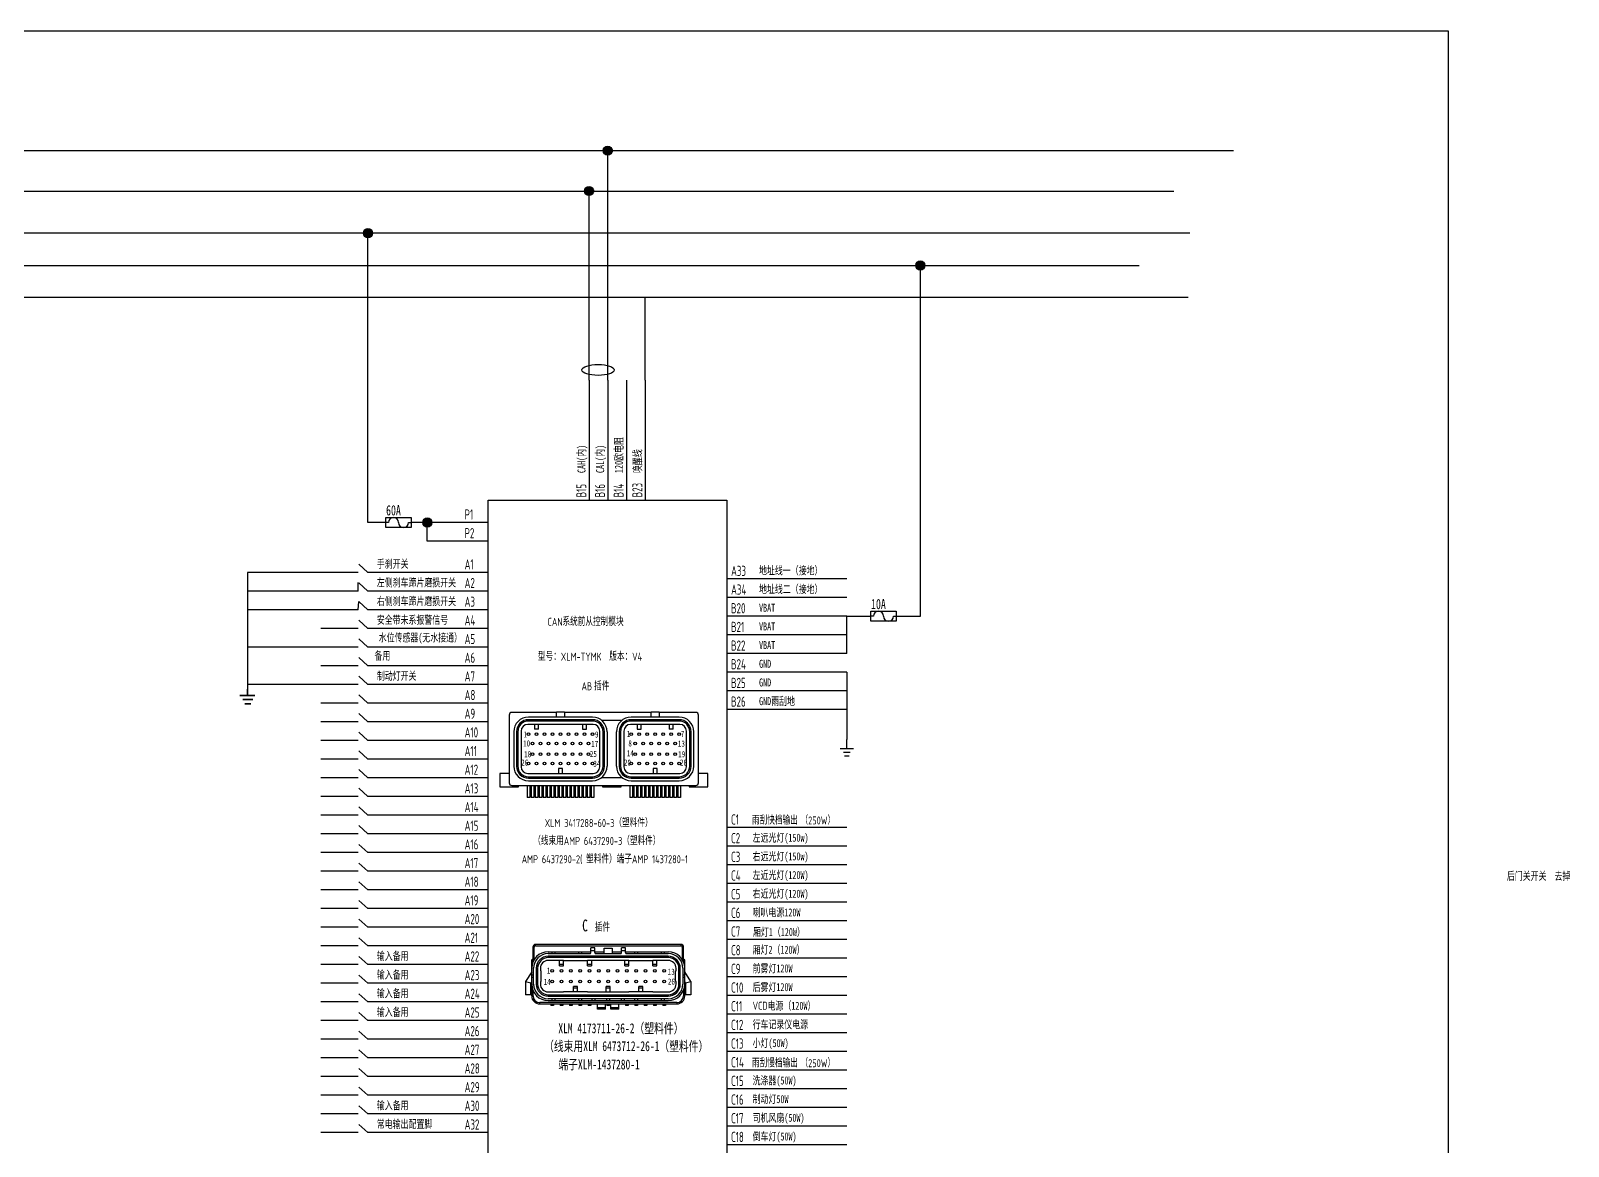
# Model space of a CAD drawing. Header units: millimetres. Extents: x 892 to 2081, y 1119 to 2752.
# Drawn here: x 1468 to 2045, y 2334 to 2752 of the extents above; entities that cross this region are included whole.
import ezdxf

# ---------------------------------------------------------------- set-up
doc = ezdxf.new("R2010")
doc.units = ezdxf.units.MM
doc.header["$LTSCALE"] = 10
for name, color, linetype in [('01', 7, 'Continuous'), ('200', 7, 'Continuous'), ('框架和插件', 7, 'Continuous'), ('细实线', 3, 'Continuous')]:
    doc.layers.add(name, color=color, linetype=linetype)
doc.layers.add('11', color=3, linetype='Continuous', lineweight=0)
doc.styles.get("Standard").update_dxf_attribs({"font": 'isocp.shx', "width": 0.707, "bigfont": 'hztxt.shx'})
doc.styles.add('USERTXTSTYLE57', font='', dxfattribs={"width": 0.707, "bigfont": '仿宋_GB2312'})
doc.styles.add('仿宋体', font='', dxfattribs={"width": 0.707})
doc.styles.get('USERTXTSTYLE57').set_extended_font_data('FangSong_GB2312')
doc.styles.get('仿宋体').set_extended_font_data('FangSong_GB2312')

# ---------------------------------------------------------------- blocks, each defined once
blk = doc.blocks.new('A$C1C8D78F1')
at = {"layer": '200'}
for p, q in [((0, 328.66), (-45.02, 328.66)), ((134.52, 326.2), (89.5, 326.2)), ((0, 321.66), (-45.02, 321.66)), ((134.52, 319.2), (89.5, 319.2)), ((0, 314.66), (-45.02, 314.66)), ((134.52, 312.2), (89.5, 312.2)), ((0, 307.66), (-45.02, 307.66)), ((0, 300.66), (-45.02, 300.66)), ((134.52, 305.2), (89.5, 305.2)), ((134.52, 298.2), (89.5, 298.2)), ((0, 293.66), (-45.02, 293.66)), ((134.52, 291.2), (89.5, 291.2)), ((0, 286.66), (-45.02, 286.66)), ((134.52, 284.2), (89.5, 284.2)), ((0, 279.66), (-45.02, 279.66)), ((134.52, 277.2), (89.5, 277.2)), ((0, 272.66), (-45.02, 272.66)), ((0, 265.66), (-45.02, 265.66)), ((0, 258.66), (-45.02, 258.66)), ((0, 251.66), (-45.02, 251.66)), ((0, 244.66), (-45.02, 244.66)), ((0, 237.66), (-45.02, 237.66)), ((0, 230.66), (-45.02, 230.66)), ((134.52, 233), (89.5, 233)), ((134.52, 226), (89.5, 226)), ((0, 223.66), (-45.02, 223.66)), ((0, 216.66), (-45.02, 216.66)), ((134.52, 219), (89.5, 219)), ((0, 209.66), (-45.02, 209.66)), ((134.52, 212), (89.5, 212)), ((0, 202.66), (-45.02, 202.66)), ((134.52, 205), (89.5, 205)), ((134.52, 198), (89.5, 198)), ((0, 195.66), (-45.02, 195.66)), ((134.52, 191), (89.5, 191)), ((0, 188.66), (-45.02, 188.66)), ((0, 181.66), (-45.02, 181.66)), ((134.52, 184), (89.5, 184)), ((0, 174.66), (-45.02, 174.66)), ((134.52, 177), (89.5, 177)), ((0, 167.66), (-45.02, 167.66)), ((134.52, 170), (89.5, 170)), ((134.52, 163), (89.5, 163)), ((0, 160.66), (-45.02, 160.66)), ((134.52, 156), (89.5, 156)), ((0, 153.66), (-45.02, 153.66)), ((0, 146.66), (-45.02, 146.66)), ((134.52, 149), (89.5, 149)), ((0, 139.66), (-45.02, 139.66)), ((134.52, 142), (89.5, 142)), ((0, 132.66), (-45.02, 132.66)), ((134.52, 135), (89.5, 135)), ((134.52, 128), (89.5, 128)), ((0, 125.66), (-45.02, 125.66)), ((0, 118.66), (-45.02, 118.66)), ((134.52, 121), (89.5, 121)), ((134.52, 114), (89.5, 114)), ((134.52, 107), (89.5, 107)), ((134.52, 100), (89.5, 100)), ((134.52, 93), (89.5, 93)), ((0, 90.66), (-45.02, 90.66)), ((0, 83.66), (-45.02, 83.66)), ((134.52, 86), (89.5, 86)), ((0, 76.66), (-45.02, 76.66)), ((134.52, 79), (89.5, 79)), ((0, 69.66), (-45.02, 69.66)), ((134.52, 72), (89.5, 72)), ((134.52, 65), (89.5, 65)), ((0, 62.66), (-45.02, 62.66)), ((134.52, 58), (89.5, 58)), ((0, 55.66), (-45.02, 55.66)), ((0, 48.66), (-45.02, 48.66)), ((0, 41.66), (-45.02, 41.66)), ((0, 34.66), (-45.02, 34.66)), ((0, 27.66), (-45.02, 27.66)), ((0, 20.66), (-45.02, 20.66))]:
    blk.add_line(p, q, dxfattribs=at)
blk.add_lwpolyline([(0, 355.73), (89.5, 355.73), (89.5, 0), (0, 0)], close=True, dxfattribs=at)
blk = doc.blocks.new('A$C59D93A0B')
at = {"layer": '01', "color": 1}
for p, q in [((0, -3.38), (0, 0)), ((-2.54, -3.38), (2.54, -3.38)), ((-1.23, -4.74), (1.26, -4.74)), ((-0.83, -6.11), (0.84, -6.11))]:
    blk.add_line(p, q, dxfattribs=at)
blk = doc.blocks.new('*X48')
at = {"layer": '框架和插件', "color": 4, "style": 'USERTXTSTYLE57', "width": 0.707}
for s, p in [('       XLM 4173711-26-2（塑料件）', (-6875.23, -932.29)), ('    （线束用XLM 6473712-26-1（塑料件）', (-6875.23, -939.01)), ('       端子XLM-1437280-1', (-6875.23, -945.86))]:
    blk.add_text(s, height=3.7094, dxfattribs=at).set_placement(p)
blk = doc.blocks.new('A$C21580511')
at = {"color": 1, "lineweight": 35}
for p, q in [((0, 3.06), (5.66, 3.06)), ((1.15, 1.6), (4.87, 1.6)), ((2.83, 3.06), (2.83, 5.51)), ((1.85, 0), (4.06, 0))]:
    blk.add_line(p, q, dxfattribs=at)

msp = doc.modelspace()

# ---------------------------------------------------------------- hatches: boundary and pattern name
at = {"layer": '200'}
h = msp.add_hatch(color=3, dxfattribs=at)
edge = h.paths.add_edge_path()
edge.add_arc((1684.63, 2706.99), 1.73, 0, 360)
h = msp.add_hatch(color=2, dxfattribs=at)
edge = h.paths.add_edge_path()
edge.add_arc((1677.63, 2691.86), 1.73, 0, 360)
h = msp.add_hatch(color=1, dxfattribs=at)
edge = h.paths.add_edge_path()
edge.add_arc((1594.73, 2676.05), 1.73, 0, 360)
h = msp.add_hatch(color=6, dxfattribs=at)
edge = h.paths.add_edge_path()
edge.add_arc((1801.85, 2663.96), 1.73, 0, 360)
h = msp.add_hatch(color=256, dxfattribs=at)
edge = h.paths.add_edge_path()
edge.add_arc((1616.98, 2567.57), 1.73, 0, 360)

# ---------------------------------------------------------------- linework, layer by layer
at = {"color": 7, "linetype": 'Continuous'}
for p, q in [((1665.41, 2496.4), (1648.66, 2496.4)), ((1665.41, 2494.65), (1665.41, 2496.65)), ((1665.41, 2496.65), (1668.41, 2496.65)), ((1668.41, 2496.65), (1668.41, 2494.65)), ((1700.91, 2496.4), (1668.41, 2496.4)), ((1700.91, 2496.65), (1703.91, 2496.65)), ((1700.91, 2494.65), (1700.91, 2496.65)), ((1703.91, 2496.65), (1703.91, 2494.65)), ((1717.66, 2496.4), (1703.91, 2496.4)), ((1647.66, 2495.4), (1647.66, 2470)), ((1679.16, 2491.9), (1654.66, 2491.9)), ((1678.91, 2494.65), (1654.91, 2494.65)), ((1654.91, 2493.15), (1654.91, 2493.65)), ((1678.91, 2493.65), (1654.91, 2493.65)), ((1678.91, 2493.15), (1654.91, 2493.15)), ((1657.16, 2491.9), (1657.16, 2490.1)), ((1658.66, 2490.1), (1658.66, 2491.9)), ((1675.16, 2491.9), (1675.16, 2490.1)), ((1676.66, 2490.1), (1676.66, 2491.9)), ((1678.91, 2493.65), (1678.91, 2493.15)), ((1689.92, 2493.4), (1682.4, 2493.4)), ((1711.66, 2491.9), (1693.16, 2491.9)), ((1711.41, 2494.65), (1693.41, 2494.65)), ((1693.41, 2493.15), (1693.41, 2493.65)), ((1711.41, 2493.65), (1693.41, 2493.65)), ((1711.41, 2493.15), (1693.41, 2493.15)), ((1695.66, 2491.9), (1695.66, 2490.1)), ((1697.16, 2490.1), (1697.16, 2491.9)), ((1707.66, 2491.9), (1707.66, 2490.1)), ((1709.16, 2490.1), (1709.16, 2491.9)), ((1711.41, 2493.65), (1711.41, 2493.15)), ((1718.66, 2470), (1718.66, 2495.4)), ((1649.41, 2489.15), (1649.41, 2476.25)), ((1650.41, 2489.15), (1650.41, 2476.25)), ((1650.41, 2489.15), (1650.91, 2489.15)), ((1650.91, 2489.15), (1650.91, 2476.25)), ((1652.16, 2489.4), (1652.16, 2476)), ((1658.66, 2490.1), (1657.16, 2490.1)), ((1675.16, 2490.1), (1676.66, 2490.1)), ((1681.66, 2476), (1681.66, 2489.4)), ((1682.91, 2476.25), (1682.91, 2489.15)), ((1682.91, 2489.15), (1683.41, 2489.15)), ((1683.41, 2476.25), (1683.41, 2489.15)), ((1684.41, 2489.15), (1684.41, 2476.25)), ((1687.91, 2476.25), (1687.91, 2489.15)), ((1688.91, 2489.15), (1688.91, 2476.25)), ((1688.91, 2489.15), (1689.41, 2489.15)), ((1689.41, 2489.15), (1689.41, 2476.25)), ((1690.66, 2489.4), (1690.66, 2476)), ((1695.66, 2490.1), (1697.16, 2490.1)), ((1709.16, 2490.1), (1707.66, 2490.1)), ((1714.16, 2476), (1714.16, 2489.4)), ((1715.41, 2489.15), (1715.91, 2489.15)), ((1715.41, 2476.25), (1715.41, 2489.15)), ((1715.91, 2476.25), (1715.91, 2489.15)), ((1716.91, 2476.25), (1716.91, 2489.15)), ((1644.16, 2473.5), (1644.16, 2468.5)), ((1647.66, 2473.5), (1644.16, 2473.5)), ((1650.91, 2476.25), (1650.41, 2476.25)), ((1654.66, 2473.5), (1679.16, 2473.5)), ((1666.16, 2475.3), (1666.16, 2473.5)), ((1667.66, 2475.3), (1666.16, 2475.3)), ((1667.66, 2473.5), (1667.66, 2475.3)), ((1683.41, 2476.25), (1682.91, 2476.25)), ((1689.41, 2476.25), (1688.91, 2476.25)), ((1693.16, 2473.5), (1711.66, 2473.5)), ((1703.16, 2475.3), (1701.66, 2475.3)), ((1701.66, 2475.3), (1701.66, 2473.5)), ((1703.16, 2473.5), (1703.16, 2475.3)), ((1715.91, 2476.25), (1715.41, 2476.25)), ((1722.16, 2473.5), (1718.66, 2473.5)), ((1722.16, 2468.5), (1722.16, 2473.5)), ((1644.16, 2468.5), (1651.16, 2468.5)), ((1648.66, 2469), (1717.66, 2469)), ((1651.16, 2468.5), (1651.16, 2469)), ((1654.41, 2469), (1654.41, 2464.5)), ((1654.91, 2471.75), (1654.91, 2472.25)), ((1654.91, 2472.25), (1678.91, 2472.25)), ((1654.91, 2471.75), (1678.91, 2471.75)), ((1654.91, 2470.75), (1678.91, 2470.75)), ((1655.41, 2469), (1655.41, 2464.5)), ((1655.91, 2469), (1655.91, 2464.5)), ((1656.91, 2469), (1656.91, 2464.5)), ((1657.41, 2469), (1657.41, 2464.5)), ((1658.41, 2469), (1658.41, 2464.5)), ((1658.91, 2469), (1658.91, 2464.5)), ((1659.91, 2469), (1659.91, 2464.5)), ((1660.41, 2469), (1660.41, 2464.5)), ((1661.41, 2469), (1661.41, 2464.5)), ((1661.91, 2469), (1661.91, 2464.5)), ((1662.91, 2469), (1662.91, 2464.5)), ((1663.41, 2469), (1663.41, 2464.5)), ((1664.41, 2469), (1664.41, 2464.5)), ((1664.91, 2469), (1664.91, 2464.5)), ((1665.91, 2469), (1665.91, 2464.5)), ((1666.41, 2469), (1666.41, 2464.5)), ((1667.41, 2469), (1667.41, 2464.5)), ((1667.91, 2469), (1667.91, 2464.5)), ((1668.91, 2469), (1668.91, 2464.5)), ((1669.41, 2469), (1669.41, 2464.5)), ((1670.41, 2469), (1670.41, 2464.5)), ((1670.91, 2469), (1670.91, 2464.5)), ((1671.91, 2469), (1671.91, 2464.5)), ((1672.41, 2469), (1672.41, 2464.5)), ((1673.41, 2469), (1673.41, 2464.5)), ((1673.91, 2469), (1673.91, 2464.5)), ((1674.91, 2469), (1674.91, 2464.5)), ((1675.41, 2469), (1675.41, 2464.5)), ((1676.41, 2469), (1676.41, 2464.5)), ((1676.91, 2469), (1676.91, 2464.5)), ((1677.91, 2469), (1677.91, 2464.5)), ((1678.41, 2469), (1678.41, 2464.5)), ((1678.91, 2472.25), (1678.91, 2471.75)), ((1679.41, 2469), (1679.41, 2464.5)), ((1682.4, 2472), (1689.92, 2472)), ((1682.66, 2469), (1682.66, 2468.5)), ((1682.66, 2468.5), (1689.66, 2468.5)), ((1689.66, 2468.5), (1689.66, 2469)), ((1692.91, 2469), (1692.91, 2464.5)), ((1693.41, 2472.25), (1711.41, 2472.25)), ((1693.41, 2471.75), (1693.41, 2472.25)), ((1693.41, 2471.75), (1711.41, 2471.75)), ((1693.41, 2470.75), (1711.41, 2470.75)), ((1693.91, 2469), (1693.91, 2464.5)), ((1694.41, 2469), (1694.41, 2464.5)), ((1695.41, 2469), (1695.41, 2464.5)), ((1695.91, 2469), (1695.91, 2464.5)), ((1696.91, 2469), (1696.91, 2464.5)), ((1697.41, 2469), (1697.41, 2464.5)), ((1698.41, 2469), (1698.41, 2464.5)), ((1698.91, 2469), (1698.91, 2464.5)), ((1699.91, 2469), (1699.91, 2464.5)), ((1700.41, 2469), (1700.41, 2464.5)), ((1701.41, 2469), (1701.41, 2464.5)), ((1701.91, 2469), (1701.91, 2464.5)), ((1702.91, 2469), (1702.91, 2464.5)), ((1703.41, 2469), (1703.41, 2464.5)), ((1704.41, 2469), (1704.41, 2464.5)), ((1704.91, 2469), (1704.91, 2464.5)), ((1705.91, 2469), (1705.91, 2464.5)), ((1706.41, 2469), (1706.41, 2464.5)), ((1707.41, 2469), (1707.41, 2464.5)), ((1707.91, 2469), (1707.91, 2464.5)), ((1708.91, 2469), (1708.91, 2464.5)), ((1709.41, 2469), (1709.41, 2464.5)), ((1710.41, 2469), (1710.41, 2464.5)), ((1710.91, 2469), (1710.91, 2464.5)), ((1711.41, 2472.25), (1711.41, 2471.75)), ((1711.91, 2469), (1711.91, 2464.5)), ((1715.16, 2469), (1715.16, 2468.5)), ((1715.16, 2468.5), (1722.16, 2468.5)), ((1655.41, 2464.5), (1654.41, 2464.5)), ((1656.91, 2464.5), (1655.91, 2464.5)), ((1658.41, 2464.5), (1657.41, 2464.5)), ((1659.91, 2464.5), (1658.91, 2464.5)), ((1661.41, 2464.5), (1660.41, 2464.5)), ((1662.91, 2464.5), (1661.91, 2464.5)), ((1664.41, 2464.5), (1663.41, 2464.5)), ((1665.91, 2464.5), (1664.91, 2464.5)), ((1667.41, 2464.5), (1666.41, 2464.5)), ((1668.91, 2464.5), (1667.91, 2464.5)), ((1670.41, 2464.5), (1669.41, 2464.5)), ((1671.91, 2464.5), (1670.91, 2464.5)), ((1673.41, 2464.5), (1672.41, 2464.5)), ((1674.91, 2464.5), (1673.91, 2464.5)), ((1676.41, 2464.5), (1675.41, 2464.5)), ((1677.91, 2464.5), (1676.91, 2464.5)), ((1679.41, 2464.5), (1678.41, 2464.5)), ((1693.91, 2464.5), (1692.91, 2464.5)), ((1695.41, 2464.5), (1694.41, 2464.5)), ((1696.91, 2464.5), (1695.91, 2464.5)), ((1698.41, 2464.5), (1697.41, 2464.5)), ((1699.91, 2464.5), (1698.91, 2464.5)), ((1701.41, 2464.5), (1700.41, 2464.5)), ((1702.91, 2464.5), (1701.91, 2464.5)), ((1704.41, 2464.5), (1703.41, 2464.5)), ((1705.91, 2464.5), (1704.91, 2464.5)), ((1707.41, 2464.5), (1706.41, 2464.5)), ((1708.91, 2464.5), (1707.91, 2464.5)), ((1710.41, 2464.5), (1709.41, 2464.5)), ((1711.91, 2464.5), (1710.91, 2464.5)), ((1656.57, 2408.4), (1656.57, 2403.9)), ((1656.57, 2408.4), (1657.07, 2408.4)), ((1657.07, 2403.71), (1657.07, 2408.4)), ((1657.57, 2408.9), (1657.57, 2409.4)), ((1712.07, 2409.4), (1657.57, 2409.4)), ((1657.57, 2408.9), (1712.07, 2408.9)), ((1662.32, 2406.65), (1678.32, 2406.65)), ((1662.32, 2405.95), (1677.92, 2405.95)), ((1662.32, 2404.45), (1662.32, 2404.95)), ((1707.32, 2404.95), (1662.32, 2404.95)), ((1707.32, 2404.45), (1662.32, 2404.45)), ((1663.82, 2405.95), (1663.82, 2406.65)), ((1664.82, 2406.65), (1664.82, 2405.95)), ((1673.82, 2405.95), (1673.82, 2406.65)), ((1674.82, 2406.65), (1674.82, 2405.95)), ((1678.32, 2406.35), (1678.32, 2408.15)), ((1679.82, 2408.15), (1678.32, 2408.15)), ((1678.32, 2407.15), (1679.82, 2407.15)), ((1679.82, 2406.35), (1679.82, 2408.15)), ((1679.82, 2406.65), (1683.32, 2406.65)), ((1680.22, 2405.95), (1689.42, 2405.95)), ((1683.32, 2406.35), (1683.32, 2407.95)), ((1683.32, 2407.95), (1686.32, 2407.95)), ((1686.32, 2407.95), (1686.32, 2406.35)), ((1686.32, 2406.65), (1689.82, 2406.65)), ((1689.82, 2406.35), (1689.82, 2408.15)), ((1691.32, 2408.15), (1689.82, 2408.15)), ((1689.82, 2407.15), (1691.32, 2407.15)), ((1691.32, 2406.35), (1691.32, 2408.15)), ((1691.32, 2406.65), (1707.32, 2406.65)), ((1691.72, 2405.95), (1707.32, 2405.95)), ((1694.82, 2405.95), (1694.82, 2406.65)), ((1695.82, 2406.65), (1695.82, 2405.95)), ((1704.82, 2405.95), (1704.82, 2406.65)), ((1705.82, 2406.65), (1705.82, 2405.95)), ((1707.32, 2404.95), (1707.32, 2404.45)), ((1712.07, 2409.4), (1712.07, 2408.9)), ((1712.57, 2408.4), (1713.07, 2408.4)), ((1712.57, 2408.4), (1712.57, 2403.71)), ((1713.07, 2403.9), (1713.07, 2408.4)), ((1656.12, 2399.08), (1653.82, 2395.55)), ((1656.57, 2403.9), (1656.12, 2403.64)), ((1656.12, 2390.1), (1656.12, 2403.64)), ((1656.62, 2403.35), (1656.12, 2403.64)), ((1656.57, 2403.9), (1657.03, 2403.63)), ((1656.99, 2403.56), (1656.62, 2403.35)), ((1656.62, 2402.87), (1656.62, 2403.35)), ((1656.82, 2394.55), (1656.82, 2400.45)), ((1657.82, 2400.45), (1657.82, 2394.55)), ((1657.82, 2400.45), (1658.32, 2400.45)), ((1658.32, 2400.45), (1658.32, 2394.55)), ((1659.37, 2400.45), (1659.37, 2399.5)), ((1659.37, 2399.5), (1659.57, 2399.5)), ((1659.57, 2399.5), (1659.57, 2395.5)), ((1668.07, 2403.4), (1662.32, 2403.4)), ((1666.57, 2401.4), (1666.57, 2403.4)), ((1668.07, 2401.9), (1666.57, 2401.9)), ((1666.57, 2401.4), (1668.07, 2401.4)), ((1668.07, 2401.4), (1668.07, 2403.4)), ((1677.07, 2403.2), (1668.07, 2403.2)), ((1677.07, 2401.4), (1677.07, 2403.4)), ((1692.57, 2403.4), (1677.07, 2403.4)), ((1678.57, 2401.9), (1677.07, 2401.9)), ((1677.07, 2401.4), (1678.57, 2401.4)), ((1678.57, 2403.4), (1678.57, 2401.4)), ((1691.07, 2401.4), (1691.07, 2403.4)), ((1692.57, 2401.9), (1691.07, 2401.9)), ((1691.07, 2401.4), (1692.57, 2401.4)), ((1692.57, 2401.4), (1692.57, 2403.4)), ((1701.57, 2403.2), (1692.57, 2403.2)), ((1707.32, 2403.4), (1701.57, 2403.4)), ((1701.57, 2401.4), (1701.57, 2403.4)), ((1703.07, 2401.9), (1701.57, 2401.9)), ((1701.57, 2401.4), (1703.07, 2401.4)), ((1703.07, 2401.4), (1703.07, 2403.4)), ((1710.07, 2399.5), (1710.27, 2399.5)), ((1710.07, 2395.5), (1710.07, 2399.5)), ((1710.27, 2399.5), (1710.27, 2400.45)), ((1711.32, 2400.45), (1711.82, 2400.45)), ((1711.32, 2394.55), (1711.32, 2400.45)), ((1711.82, 2394.55), (1711.82, 2400.45)), ((1712.62, 2403.63), (1713.07, 2403.9)), ((1713.02, 2403.35), (1712.66, 2403.56)), ((1712.82, 2400.45), (1712.82, 2394.55)), ((1713.02, 2403.35), (1713.52, 2403.64)), ((1713.02, 2403.35), (1713.02, 2402.87)), ((1713.52, 2403.64), (1713.07, 2403.9)), ((1713.52, 2390.1), (1713.52, 2403.64)), ((1715.82, 2395.55), (1713.52, 2399.08)), ((1653.82, 2395.55), (1653.82, 2390.55)), ((1653.82, 2395.55), (1655.82, 2394.95)), ((1656.12, 2395.42), (1655.82, 2394.95)), ((1655.82, 2390.55), (1655.82, 2394.95)), ((1656.12, 2398), (1656.82, 2398)), ((1656.82, 2397), (1656.12, 2397)), ((1658.32, 2394.55), (1657.82, 2394.55)), ((1659.37, 2395.5), (1659.37, 2394.55)), ((1659.57, 2395.5), (1659.37, 2395.5)), ((1671.82, 2391.8), (1671.82, 2393.6)), ((1673.32, 2393.6), (1671.82, 2393.6)), ((1671.82, 2393.1), (1673.32, 2393.1)), ((1673.32, 2391.8), (1673.32, 2393.6)), ((1685.57, 2393.6), (1684.07, 2393.6)), ((1684.07, 2391.6), (1684.07, 2393.6)), ((1684.07, 2393.1), (1685.57, 2393.1)), ((1685.57, 2391.6), (1685.57, 2393.6)), ((1697.82, 2393.6), (1696.32, 2393.6)), ((1696.32, 2391.8), (1696.32, 2393.6)), ((1696.32, 2393.1), (1697.82, 2393.1)), ((1697.82, 2391.8), (1697.82, 2393.6)), ((1710.27, 2395.5), (1710.07, 2395.5)), ((1710.27, 2394.55), (1710.27, 2395.5)), ((1711.82, 2394.55), (1711.32, 2394.55)), ((1712.82, 2398), (1713.52, 2398)), ((1713.52, 2397), (1712.82, 2397)), ((1713.82, 2394.95), (1713.52, 2395.42)), ((1713.82, 2394.95), (1715.82, 2395.55)), ((1713.82, 2394.95), (1713.82, 2390.55)), ((1715.82, 2395.55), (1715.82, 2390.55)), ((1656.12, 2390.55), (1653.82, 2390.55)), ((1656.62, 2390.1), (1656.12, 2390.1)), ((1656.62, 2390.1), (1656.62, 2392.12)), ((1659.12, 2387.1), (1659.12, 2387.6)), ((1710.52, 2387.6), (1659.12, 2387.6)), ((1659.12, 2387.1), (1710.52, 2387.1)), ((1662.32, 2391.6), (1668.07, 2391.6)), ((1662.32, 2390.05), (1662.32, 2390.55)), ((1662.32, 2390.55), (1707.32, 2390.55)), ((1662.32, 2390.05), (1707.32, 2390.05)), ((1707.32, 2389.05), (1662.32, 2389.05)), ((1662.32, 2388.35), (1707.32, 2388.35)), ((1663.32, 2387.1), (1663.32, 2386.55)), ((1663.82, 2388.35), (1663.82, 2389.05)), ((1664.32, 2387.1), (1664.32, 2386.55)), ((1664.82, 2389.05), (1664.82, 2388.35)), ((1666.82, 2387.1), (1666.82, 2386.55)), ((1667.82, 2387.1), (1667.82, 2386.55)), ((1668.07, 2391.6), (1668.07, 2391.8)), ((1668.07, 2391.8), (1677.07, 2391.8)), ((1670.32, 2387.1), (1670.32, 2386.55)), ((1671.32, 2387.1), (1671.32, 2386.55)), ((1673.82, 2388.35), (1673.82, 2389.05)), ((1673.82, 2387.1), (1673.82, 2386.55)), ((1674.82, 2389.05), (1674.82, 2388.35)), ((1674.82, 2387.1), (1674.82, 2386.55)), ((1677.07, 2391.8), (1677.07, 2391.6)), ((1677.07, 2391.6), (1692.57, 2391.6)), ((1677.32, 2387.1), (1677.32, 2386.55)), ((1678.32, 2387.1), (1678.32, 2386.55)), ((1678.82, 2388.35), (1678.82, 2389.05)), ((1679.82, 2389.05), (1679.82, 2388.35)), ((1680.82, 2385.1), (1680.82, 2387.1)), ((1683.82, 2385.1), (1683.82, 2387.1)), ((1684.32, 2388.35), (1684.32, 2389.05)), ((1684.32, 2387.1), (1684.32, 2386.55)), ((1685.32, 2389.05), (1685.32, 2388.35)), ((1685.32, 2387.1), (1685.32, 2386.55)), ((1685.82, 2385.1), (1685.82, 2387.1)), ((1688.82, 2385.1), (1688.82, 2387.1)), ((1689.82, 2388.35), (1689.82, 2389.05)), ((1690.82, 2389.05), (1690.82, 2388.35)), ((1691.32, 2387.1), (1691.32, 2386.55)), ((1692.32, 2387.1), (1692.32, 2386.55)), ((1692.57, 2391.8), (1701.57, 2391.8)), ((1692.57, 2391.6), (1692.57, 2391.8)), ((1694.82, 2388.35), (1694.82, 2389.05)), ((1694.82, 2387.1), (1694.82, 2386.55)), ((1695.82, 2389.05), (1695.82, 2388.35)), ((1695.82, 2387.1), (1695.82, 2386.55)), ((1698.32, 2387.1), (1698.32, 2386.55)), ((1699.32, 2387.1), (1699.32, 2386.55)), ((1701.57, 2391.8), (1701.57, 2391.6)), ((1701.57, 2391.6), (1707.32, 2391.6)), ((1701.82, 2387.1), (1701.82, 2386.55)), ((1702.82, 2387.1), (1702.82, 2386.55)), ((1704.82, 2388.35), (1704.82, 2389.05)), ((1705.32, 2387.1), (1705.32, 2386.55)), ((1705.82, 2389.05), (1705.82, 2388.35)), ((1706.32, 2387.1), (1706.32, 2386.55)), ((1707.32, 2390.55), (1707.32, 2390.05)), ((1710.52, 2387.6), (1710.52, 2387.1)), ((1713.02, 2392.12), (1713.02, 2390.1)), ((1713.52, 2390.1), (1713.02, 2390.1)), ((1715.82, 2390.55), (1713.52, 2390.55)), ((1664.32, 2386.55), (1663.32, 2386.55)), ((1667.82, 2386.55), (1666.82, 2386.55)), ((1671.32, 2386.55), (1670.32, 2386.55)), ((1674.82, 2386.55), (1673.82, 2386.55)), ((1678.32, 2386.55), (1677.32, 2386.55)), ((1683.82, 2385.6), (1680.82, 2385.6)), ((1683.82, 2385.1), (1680.82, 2385.1)), ((1685.32, 2386.55), (1684.32, 2386.55)), ((1688.82, 2385.6), (1685.82, 2385.6)), ((1688.82, 2385.1), (1685.82, 2385.1)), ((1692.32, 2386.55), (1691.32, 2386.55)), ((1695.82, 2386.55), (1694.82, 2386.55)), ((1699.32, 2386.55), (1698.32, 2386.55)), ((1702.82, 2386.55), (1701.82, 2386.55)), ((1706.32, 2386.55), (1705.32, 2386.55))]:
    msp.add_line(p, q, dxfattribs=at)
for centre in [(1654.91, 2488.2), (1656.41, 2484.7), (1657.91, 2488.2), (1659.41, 2484.7), (1660.91, 2488.2), (1662.41, 2484.7), (1663.91, 2488.2), (1665.41, 2484.7), (1666.91, 2488.2), (1668.41, 2484.7), (1669.91, 2488.2), (1671.41, 2484.7), (1672.91, 2488.2), (1674.41, 2484.7), (1675.91, 2488.2), (1677.41, 2484.7), (1678.91, 2488.2), (1693.41, 2488.2), (1694.91, 2484.7), (1696.41, 2488.2), (1697.91, 2484.7), (1699.41, 2488.2), (1700.91, 2484.7), (1702.41, 2488.2), (1703.91, 2484.7), (1705.41, 2488.2), (1706.91, 2484.7), (1708.41, 2488.2), (1709.91, 2484.7), (1711.41, 2488.2), (1656.41, 2480.7), (1659.41, 2480.7), (1662.41, 2480.7), (1665.41, 2480.7), (1668.41, 2480.7), (1671.41, 2480.7), (1674.41, 2480.7), (1677.41, 2480.7), (1694.91, 2480.7), (1697.91, 2480.7), (1700.91, 2480.7), (1703.91, 2480.7), (1706.91, 2480.7), (1709.91, 2480.7), (1654.91, 2477.2), (1657.91, 2477.2), (1660.91, 2477.2), (1663.91, 2477.2), (1666.91, 2477.2), (1669.91, 2477.2), (1672.91, 2477.2), (1675.91, 2477.2), (1678.91, 2477.2), (1693.41, 2477.2), (1696.41, 2477.2), (1699.41, 2477.2), (1702.41, 2477.2), (1705.41, 2477.2), (1708.41, 2477.2), (1711.41, 2477.2), (1663.82, 2399.5), (1667.32, 2399.5), (1670.82, 2399.5), (1674.32, 2399.5), (1677.82, 2399.5), (1681.32, 2399.5), (1684.82, 2399.5), (1688.32, 2399.5), (1691.82, 2399.5), (1695.32, 2399.5), (1698.82, 2399.5), (1702.32, 2399.5), (1705.82, 2399.5), (1663.82, 2395.5), (1667.32, 2395.5), (1670.82, 2395.5), (1674.32, 2395.5), (1677.82, 2395.5), (1681.32, 2395.5), (1684.82, 2395.5), (1688.32, 2395.5), (1691.82, 2395.5), (1695.32, 2395.5), (1698.82, 2395.5), (1702.32, 2395.5), (1705.82, 2395.5)]:
    msp.add_circle(centre, 0.5, dxfattribs=at)
for centre, radius, start, end in [((1648.66, 2495.4), 1, 90, 180), ((1717.66, 2495.4), 1, 0, 90), ((1654.91, 2489.15), 5.5, 90, 180), ((1654.91, 2489.15), 4.5, 90.00203, 179.99797), ((1654.91, 2489.15), 4, 90, 180), ((1654.66, 2489.4), 2.5, 90.00198, 179.99523), ((1678.91, 2489.15), 5.5, 0, 90), ((1678.91, 2489.15), 4.5, 0.00203, 89.99797), ((1678.91, 2489.15), 4, 0, 90), ((1679.16, 2489.4), 2.5, 0.00199, 89.99524), ((1693.41, 2489.15), 5.5, 90, 180), ((1693.41, 2489.15), 4.5, 90.00203, 179.99797), ((1693.41, 2489.15), 4, 90, 180), ((1693.16, 2489.4), 2.5, 90.00198, 179.99523), ((1711.41, 2489.15), 5.5, 0, 90), ((1711.41, 2489.15), 4.5, 0.00203, 89.99797), ((1711.41, 2489.15), 4, 0, 90), ((1711.66, 2489.4), 2.5, 0.00199, 89.99524), ((1654.91, 2476.25), 5.5, 180, 270), ((1654.91, 2476.25), 4.5, 180.00203, 269.99797), ((1654.91, 2476.25), 4, 180, 270), ((1654.66, 2476), 2.5, 180.00199, 269.99524), ((1678.91, 2476.25), 5.5, 270, 0), ((1678.91, 2476.25), 4.5, 270.00203, 359.99797), ((1678.91, 2476.25), 4, 270, 0), ((1679.16, 2476), 2.5, 270.00199, 359.99524), ((1693.41, 2476.25), 5.5, 180, 270), ((1693.41, 2476.25), 4.5, 180.00203, 269.99797), ((1693.41, 2476.25), 4, 180, 270), ((1693.16, 2476), 2.5, 180.00199, 269.99524), ((1711.41, 2476.25), 5.5, 270, 0), ((1711.41, 2476.25), 4.5, 270.00203, 359.99797), ((1711.41, 2476.25), 4, 270, 0), ((1711.66, 2476), 2.5, 270.00199, 359.99524), ((1648.66, 2470), 1, 180, 270), ((1717.66, 2470), 1, 270, 0), ((1662.32, 2400.45), 6.2, 90, 180), ((1657.57, 2408.4), 1, 90, 180), ((1662.32, 2400.45), 5.5, 90, 180), ((1657.57, 2408.4), 0.5, 89.97471, 180.01699), ((1662.32, 2400.45), 4.5, 90.00455, 179.99545), ((1662.32, 2400.45), 4, 90, 180), ((1677.92, 2406.35), 0.4, 270, 0), ((1680.22, 2406.35), 0.4, 180, 270), ((1682.92, 2406.35), 0.4, 270, 0), ((1686.72, 2406.35), 0.4, 180, 270), ((1689.42, 2406.35), 0.4, 270, 0), ((1691.72, 2406.35), 0.4, 180, 270), ((1707.32, 2400.45), 6.2, 0, 90), ((1707.32, 2400.45), 5.5, 0, 90), ((1707.32, 2400.45), 4, 0, 90), ((1707.32, 2400.45), 4.5, 0.00455, 89.99545), ((1712.07, 2408.4), 1, 0, 90), ((1712.07, 2408.4), 0.5, 359.97471, 90.01699), ((1662.32, 2400.45), 2.95, 90, 180), ((1707.32, 2400.45), 2.95, 0, 90), ((1662.32, 2394.55), 6.2, 180, 270), ((1662.32, 2394.55), 5.5, 180, 270), ((1662.32, 2394.55), 4.5, 180.00455, 269.99545), ((1662.32, 2394.55), 4, 180, 270), ((1662.32, 2394.55), 2.95, 180, 270), ((1707.32, 2394.55), 6.2, 270, 0), ((1707.32, 2394.55), 5.5, 270, 0), ((1707.32, 2394.55), 4, 270, 0), ((1707.32, 2394.55), 2.95, 270, 0), ((1707.32, 2394.55), 4.5, 270.00455, 359.99545), ((1659.12, 2390.1), 3, 180, 270), ((1659.12, 2390.1), 2.5, 180, 270), ((1710.52, 2390.1), 3, 270, 0), ((1710.52, 2390.1), 2.5, 270, 0)]:
    msp.add_arc(centre, radius, start, end, dxfattribs=at)
at = {"layer": '200', "color": 3}
for p, q in [((961.98, 2706.99), (1919.21, 2706.99)), ((1684.63, 2620.98), (1684.63, 2706.99))]:
    msp.add_line(p, q, dxfattribs=at)
at = {"layer": '200', "color": 2}
for p, q in [((961.45, 2691.86), (1896.95, 2691.86)), ((1677.63, 2620.98), (1677.63, 2691.86))]:
    msp.add_line(p, q, dxfattribs=at)
at = {"layer": '200', "color": 1}
for p, q in [((1902.92, 2676.05), (960.18, 2676.05)), ((1594.73, 2567.57), (1594.73, 2676.05)), ((1591.09, 2541.89), (1591.09, 2545.06)), ((1591.09, 2534.89), (1591.29, 2537.93))]:
    msp.add_line(p, q, dxfattribs=at)
at = {"layer": '200', "color": 6}
for p, q in [((1011.04, 2663.96), (1883.92, 2663.96)), ((1801.85, 2532.43), (1801.85, 2663.96)), ((1792.84, 2532.43), (1801.85, 2532.43))]:
    msp.add_line(p, q, dxfattribs=at)
at = {"layer": '200', "color": 22}
for p, q in [((1902.32, 2651.97), (1427.74, 2651.97)), ((1698.63, 2620.98), (1698.63, 2651.97))]:
    msp.add_line(p, q, dxfattribs=at)
at = {"layer": '200'}
for p, q in [((1677.63, 2620.98), (1677.63, 2575.96)), ((1684.63, 2620.98), (1684.63, 2575.96)), ((1691.63, 2620.98), (1691.63, 2575.96)), ((1698.63, 2620.98), (1698.63, 2575.96)), ((1601.4, 2567.57), (1594.73, 2567.57)), ((1602.41, 2567.57), (1601.4, 2567.57)), ((1609.94, 2567.57), (1610.99, 2567.57)), ((1639.75, 2567.57), (1610.99, 2567.57)), ((1616.98, 2560.57), (1616.98, 2567.57)), ((1639.75, 2560.57), (1616.98, 2560.57)), ((1577, 2548.89), (1549.53, 2548.89)), ((1549.53, 2548.89), (1549.53, 2505.14)), ((1591.09, 2548.89), (1577, 2548.89)), ((1594.73, 2548.89), (1591.29, 2551.93)), ((1594.73, 2541.89), (1591.29, 2544.93)), ((1577, 2541.89), (1549.53, 2541.89)), ((1591.09, 2541.89), (1577, 2541.89)), ((1594.73, 2534.89), (1591.29, 2537.93)), ((1577, 2534.89), (1549.53, 2534.89)), ((1591.09, 2534.89), (1577, 2534.89)), ((1594.73, 2527.89), (1591.29, 2530.93)), ((1774.27, 2518.43), (1774.27, 2532.43)), ((1774.27, 2532.43), (1783.25, 2532.43)), ((1784.25, 2532.43), (1783.25, 2532.43)), ((1791.78, 2532.43), (1792.84, 2532.43)), ((1591.09, 2527.89), (1577, 2527.89)), ((1591.09, 2520.89), (1549.53, 2520.89)), ((1594.73, 2520.89), (1591.29, 2523.93)), ((1591.09, 2513.89), (1577, 2513.89)), ((1594.73, 2513.89), (1591.29, 2516.93)), ((1594.73, 2506.89), (1591.29, 2509.93)), ((1774.27, 2511.43), (1774.27, 2486.26)), ((1577, 2506.89), (1549.53, 2506.89)), ((1591.09, 2506.89), (1577, 2506.89)), ((1594.73, 2499.89), (1591.29, 2502.93)), ((1591.09, 2499.89), (1577, 2499.89)), ((1591.09, 2492.89), (1577, 2492.89)), ((1594.73, 2492.89), (1591.29, 2495.93)), ((1591.09, 2485.89), (1577, 2485.89)), ((1594.73, 2485.89), (1591.29, 2488.93)), ((1591.09, 2478.89), (1577, 2478.89)), ((1594.73, 2478.89), (1591.29, 2481.93)), ((1594.73, 2471.89), (1591.29, 2474.93)), ((1591.09, 2471.89), (1577, 2471.89)), ((1594.73, 2464.89), (1591.29, 2467.93)), ((1591.09, 2464.89), (1577, 2464.89)), ((1591.09, 2457.89), (1577, 2457.89)), ((1594.73, 2457.89), (1591.29, 2460.93)), ((1591.09, 2450.89), (1577, 2450.89)), ((1594.73, 2450.89), (1591.29, 2453.93)), ((1594.73, 2443.89), (1591.29, 2446.93)), ((1591.09, 2443.89), (1577, 2443.89)), ((1594.73, 2436.89), (1591.29, 2439.93)), ((1591.09, 2436.89), (1577, 2436.89)), ((1594.73, 2429.89), (1591.29, 2432.93)), ((1591.09, 2429.89), (1577, 2429.89)), ((1591.09, 2422.89), (1577, 2422.89)), ((1594.73, 2422.89), (1591.29, 2425.93)), ((1591.09, 2415.89), (1577, 2415.89)), ((1594.73, 2415.89), (1591.29, 2418.93)), ((1594.73, 2408.89), (1591.29, 2411.93)), ((1591.09, 2408.89), (1577, 2408.89)), ((1594.73, 2401.89), (1591.29, 2404.93)), ((1591.09, 2401.89), (1577, 2401.89)), ((1591.09, 2394.89), (1577, 2394.89)), ((1594.73, 2394.89), (1591.29, 2397.93)), ((1591.09, 2387.89), (1577, 2387.89)), ((1594.73, 2387.89), (1591.29, 2390.93)), ((1591.09, 2380.89), (1577, 2380.89)), ((1594.73, 2380.89), (1591.29, 2383.93)), ((1594.73, 2373.89), (1591.29, 2376.93)), ((1591.09, 2373.89), (1577, 2373.89)), ((1594.73, 2366.89), (1591.29, 2369.93)), ((1591.09, 2366.89), (1577, 2366.89)), ((1591.09, 2359.89), (1577, 2359.89)), ((1594.73, 2359.89), (1591.29, 2362.93)), ((1591.09, 2352.89), (1577, 2352.89)), ((1594.73, 2352.89), (1591.29, 2355.93)), ((1594.73, 2345.89), (1591.29, 2348.93)), ((1591.09, 2345.89), (1577, 2345.89)), ((1594.73, 2338.89), (1591.29, 2341.93)), ((1591.09, 2338.89), (1577, 2338.89))]:
    msp.add_line(p, q, dxfattribs=at)
for points in [[(891.81, 2751.95), (1999.69, 2751.95), (1999.69, 2005.25), (891.81, 2005.25)], [(1610.99, 2565.69), (1601.4, 2565.69), (1601.4, 2569.45), (1610.99, 2569.45)], [(1792.84, 2530.55), (1783.25, 2530.55), (1783.25, 2534.3), (1792.84, 2534.3)]]:
    msp.add_lwpolyline(points, close=True, dxfattribs=at)
at = {"layer": '200', "color": 3}
msp.add_circle((1684.63, 2706.99), 1.73, dxfattribs=at)
at = {"layer": '200', "color": 2}
msp.add_circle((1677.63, 2691.86), 1.73, dxfattribs=at)
at = {"layer": '200', "color": 1}
msp.add_circle((1594.73, 2676.05), 1.73, dxfattribs=at)
at = {"layer": '200', "color": 6}
msp.add_circle((1801.85, 2663.96), 1.73, dxfattribs=at)
at = {"layer": '200'}
msp.add_circle((1616.98, 2567.57), 1.73, dxfattribs=at)
for centre, start, end in [((1604.29, 2567.57), 0, 180), ((1608.06, 2567.57), 180, 0), ((1786.14, 2532.43), 0, 180), ((1789.9, 2532.43), 180, 0)]:
    msp.add_arc(centre, 1.88, start, end, dxfattribs=at)
msp.add_ellipse((1681.02, 2624.78), major_axis=(-6.06, 0), ratio=0.338145, dxfattribs=at)

# ---------------------------------------------------------------- block references
at = {"layer": '200', "color": 3}
msp.add_blockref('A$C1C8D78F1', (1639.75, 2220.24), dxfattribs=at)
at = {"layer": '200'}
msp.add_blockref('A$C59D93A0B', (1774.27, 2486.26), dxfattribs=at)
at = {"layer": '框架和插件', "color": 32}
msp.add_blockref('A$C21580511', (1546.7, 2499.62), dxfattribs=at)
at = {"layer": '细实线', "color": 0}
msp.add_blockref('*X48', (8528.86, 3308.42), dxfattribs=at)

# ---------------------------------------------------------------- texts
at = {"layer": '11', "color": 0, "width": 0.707}
for s, p in [('B15', (1676.64, 2577.01)), ('B16', (1683.64, 2577.01)), ('B14', (1690.64, 2577.01)), ('B23', (1697.64, 2577.01))]:
    msp.add_text(s, height=3.819, rotation=90, dxfattribs=at).set_placement(p)
for s, p in [('P1', (1630.97, 2568.68)), ('P2', (1630.97, 2561.68)), ('A1', (1630.97, 2550)), ('A33', (1730.88, 2547.54)), ('A2', (1630.97, 2543)), ('A34', (1730.88, 2540.54)), ('A3', (1630.97, 2536)), ('B20', (1730.88, 2533.54)), ('A4', (1630.97, 2529)), ('A5', (1630.97, 2522)), ('B21', (1730.88, 2526.54)), ('B22', (1730.88, 2519.54)), ('A6', (1630.97, 2515)), ('B24', (1730.88, 2512.54)), ('A7', (1630.97, 2508)), ('B25', (1730.88, 2505.54)), ('A8', (1630.97, 2501)), ('B26', (1730.88, 2498.54)), ('A9', (1630.97, 2494)), ('A10', (1630.97, 2487)), ('A11', (1630.97, 2480)), ('A12', (1630.97, 2473)), ('A13', (1630.97, 2466)), ('A14', (1630.97, 2459)), ('C1', (1730.88, 2454.34)), ('A15', (1630.97, 2452)), ('C2', (1730.88, 2447.34)), ('A16', (1630.97, 2445)), ('A17', (1630.97, 2438)), ('C3', (1730.88, 2440.34)), ('A18', (1630.97, 2431)), ('C4', (1730.88, 2433.34)), ('A19', (1630.97, 2424)), ('C5', (1730.88, 2426.34)), ('C6', (1730.88, 2419.34)), ('A20', (1630.97, 2417)), ('C7', (1730.88, 2412.34)), ('A21', (1630.97, 2410)), ('A22', (1630.97, 2403)), ('C8', (1730.88, 2405.34)), ('A23', (1630.97, 2396)), ('C9', (1730.88, 2398.34)), ('A24', (1630.97, 2389)), ('C10', (1730.88, 2391.34)), ('C11', (1730.88, 2384.34)), ('A25', (1630.97, 2382)), ('C12', (1730.88, 2377.34)), ('A26', (1630.97, 2375)), ('A27', (1630.97, 2368)), ('C13', (1730.88, 2370.34)), ('A28', (1630.97, 2361)), ('C14', (1730.88, 2363.34)), ('C15', (1730.88, 2356.34)), ('A29', (1630.97, 2354)), ('C16', (1730.88, 2349.34)), ('A30', (1630.97, 2347)), ('A32', (1630.97, 2340)), ('C17', (1730.88, 2342.34)), ('C18', (1730.88, 2335.34))]:
    msp.add_text(s, height=3.819, dxfattribs=at).set_placement(p)
at = {"layer": '框架和插件', "color": 1, "style": '仿宋体', "width": 0.707}
for s, p in [('60A', (1601.52, 2570.25)), ('10A', (1783.36, 2535.11))]:
    msp.add_text(s, height=3.84, dxfattribs=at).set_placement(p)
at = {"layer": '框架和插件', "color": 6, "style": '仿宋体', "width": 0.707}
for s, height, p in [('10', 2.296, (1652.89, 2483.62)), ('1', 2.3, (1653.08, 2486.99)), ('17', 2.296, (1678.42, 2483.43)), ('9', 2.3, (1679.83, 2486.97)), ('1', 2.3, (1691.75, 2487.15)), ('8', 2.3, (1692.36, 2483.64)), ('13', 2.296, (1710.93, 2483.54)), ('7', 2.3, (1712.03, 2487.2)), ('18', 2.296, (1653.26, 2479.56)), ('25', 2.296, (1677.93, 2479.66)), ('14', 2.296, (1691.77, 2479.88)), ('19', 2.296, (1711.03, 2479.57)), ('26', 2.296, (1652.2, 2476.46)), ('34', 2.296, (1679.24, 2476.02)), ('20', 2.296, (1690.7, 2476.46)), ('26', 2.296, (1711.7, 2476.46)), ('1', 2.3, (1661.79, 2398.42)), ('13', 2.296, (1707.09, 2398.03)), ('14', 2.296, (1660.6, 2394.16)), ('26', 2.296, (1707.18, 2394.35))]:
    msp.add_text(s, height=height, dxfattribs=at).set_placement(p)
at = {"layer": '框架和插件', "color": 4, "style": '仿宋体', "width": 0.707}
msp.add_text('C', height=4.42, dxfattribs=at).set_placement((1675.05, 2414.3))
at = {"layer": '细实线', "color": 0, "width": 0.707}
for s, p in [('CAN系统前从控制模块', (1662.07, 2528.85)), ('型号：XLM-TYMK  版本：V4', (1658.46, 2515.78)), ('插件', (1679.54, 2504.65)), ('AB', (1674.81, 2504.7)), ('       XLM 3417288-60-3（塑料件）', (1650.95, 2453.42)), ('（250W）', (1756.92, 2454.38)), ('    （线束用AMP 6437290-3（塑料件）', (1650.95, 2446.69)), (' AMP 6437290-2( 塑料件）端子AMP 1437280-1', (1650.95, 2439.84)), ('插件', (1679.78, 2414.25)), ('（250W）', (1756.92, 2363.38))]:
    msp.add_text(s, height=3, dxfattribs=at).set_placement(p)
at = {"layer": '细实线', "color": 1, "width": 0.707}
for s, p in [('雨刮快档输出', (1738.72, 2454.38)), ('雨刮慢档输出', (1738.72, 2363.38))]:
    msp.add_text(s, height=3, dxfattribs=at).set_placement(p)
at = {"layer": '细实线', "color": 0, "char_height": 3, "attachment_point": 1, "rotation": 90}
for s, insert, width in [('{\\fSimSun|b0|i0|c134|p2;CAH(内)}', (1673.29, 2586.13), 46.3429), ('{\\fSimSun|b0|i0|c134|p2;CAL(内)}', (1680.29, 2586.13), 32.2), ('{\\fSimSun|b0|i0|c134|p2;120欧电阻}', (1687.29, 2586.13), 32.2), ('{\\fSimSun|b0|i0|c134|p2;唤醒线}', (1694.29, 2586.13), 32.2)]:
    msp.add_mtext(s, dxfattribs=dict(at, insert=insert, width=width))
at = {"layer": '细实线', "color": 0, "char_height": 3, "attachment_point": 1}
for s, insert, width in [('{\\fSimSun|b0|i0|c134|p2;手刹开关}', (1598.06, 2553.58), 32.2), ('{\\fSimSun|b0|i0|c134|p2;地址线一（接地）}', (1741.37, 2551.12), 37.0571), ('{\\fSimSun|b0|i0|c134|p2;左侧刹车蹄片磨损开关}', (1598.06, 2546.58), 47.7937), ('{\\fSimSun|b0|i0|c134|p54;地址线二（\\fSimSun|b0|i0|c134|p2;接地\\fSimSun|b0|i0|c134|p54;）}', (1741.37, 2544.12), 49.6268), ('{\\fSimSun|b0|i0|c134|p2;右侧刹车蹄片磨损开关}', (1598.06, 2539.58), 62.9196), ('{\\fSimSun|b0|i0|c134|p2;VBAT}', (1741.37, 2537.12), 32.2), ('{\\fSimSun|b0|i0|c134|p2;安全带未系报警信号}', (1598.06, 2532.58), 50.1328), ('{\\fSimSun|b0|i0|c134|p2;水位传感器(无水接通）}', (1598.77, 2525.94), 32.2), ('{\\fSimSun|b0|i0|c134|p2;VBAT}', (1741.37, 2530.12), 32.2), ('{\\fSimSun|b0|i0|c134|p2;备用}', (1597.18, 2519.15), 32.2), ('{\\fSimSun|b0|i0|c134|p2;VBAT}', (1741.37, 2523.12), 32.2), ('{\\fSimSun|b0|i0|c134|p2;GND}', (1741.37, 2516.12), 32.2), ('{\\fSimSun|b0|i0|c134|p2;制动灯开关}', (1598.06, 2511.58), 32.2), ('{\\fSimSun|b0|i0|c134|p2;GND}', (1741.37, 2509.12), 32.2), ('{\\fSimSun|b0|i0|c134|p2;GND雨刮地}', (1741.37, 2502.12), 32.2), ('{\\fSimSun|b0|i0|c134|p2;左远光灯(150w)}', (1738.96, 2450.92), 32.2), ('{\\fSimSun|b0|i0|c134|p2;右远光灯(150w)}', (1738.96, 2443.92), 32.2), ('{\\fSimSun|b0|i0|c134|p2;左近光灯(120W)}', (1738.96, 2436.92), 32.2), ('{\\fSimSun|b0|i0|c134|p6;后门关开关  去掉}', (2021.76, 2436.58), 32.2), ('{\\fSimSun|b0|i0|c134|p2;右近光灯(120W)}', (1738.96, 2429.92), 32.2), ('{\\fSimSun|b0|i0|c134|p2;喇叭电源120W}', (1738.96, 2422.92), 32.2), ('{\\fSimSun|b0|i0|c134|p2;厢灯1（120W）}', (1739.09, 2415.56), 32.2), ('{\\fSimSun|b0|i0|c134|p2;输入备用}', (1598.06, 2406.58), 32.2), ('{\\fSimSun|b0|i0|c134|p2;厢灯2（120W）}', (1738.96, 2408.92), 32.2), ('{\\fSimSun|b0|i0|c134|p2;输入备用}', (1598.06, 2399.58), 32.2), ('{\\fSimSun|b0|i0|c134|p2;前雾灯120W  }', (1738.96, 2401.92), 32.2), ('{\\fSimSun|b0|i0|c134|p2;输入备用}', (1598.06, 2392.58), 32.2), ('{\\fSimSun|b0|i0|c134|p2;后雾灯120W  }', (1738.96, 2394.92), 32.2), ('{\\fSimSun|b0|i0|c134|p2;输入备用}', (1598.06, 2385.58), 32.2), ('{\\fSimSun|b0|i0|c134|p2;小灯(50W) }', (1738.96, 2373.92), 32.2), ('{\\fSimSun|b0|i0|c134|p2;制动灯50W}', (1738.96, 2352.92), 32.2), ('{\\fSimSun|b0|i0|c134|p2;输入备用}', (1598.06, 2350.58), 32.2), ('{\\fSimSun|b0|i0|c134|p2;司机风扇(50W)}', (1738.96, 2345.92), 47.8192), ('{\\fSimSun|b0|i0|c134|p2;常电输出配置脚}', (1598.06, 2343.58), 32.2), ('{\\fSimSun|b0|i0|c134|p2;倒车灯(50W)}', (1738.96, 2338.92), 32.2)]:
    msp.add_mtext(s, dxfattribs=dict(at, insert=insert, width=width))
at = {"layer": '细实线', "color": 1, "char_height": 3, "width": 46.5173, "attachment_point": 1}
for s, insert in [('VCD{\\fSimSun|b0|i0|c134|p2;电源（120W）}', (1738.96, 2387.92)), ('{\\fSimSun|b0|i0|c134|p2;行车记录仪电源}', (1738.96, 2380.92)), ('{\\fSimSun|b0|i0|c134|p2;洗涤器(50W)}', (1738.96, 2359.92))]:
    msp.add_mtext(s, dxfattribs=dict(at, insert=insert))

doc.saveas('drawing.dxf')
